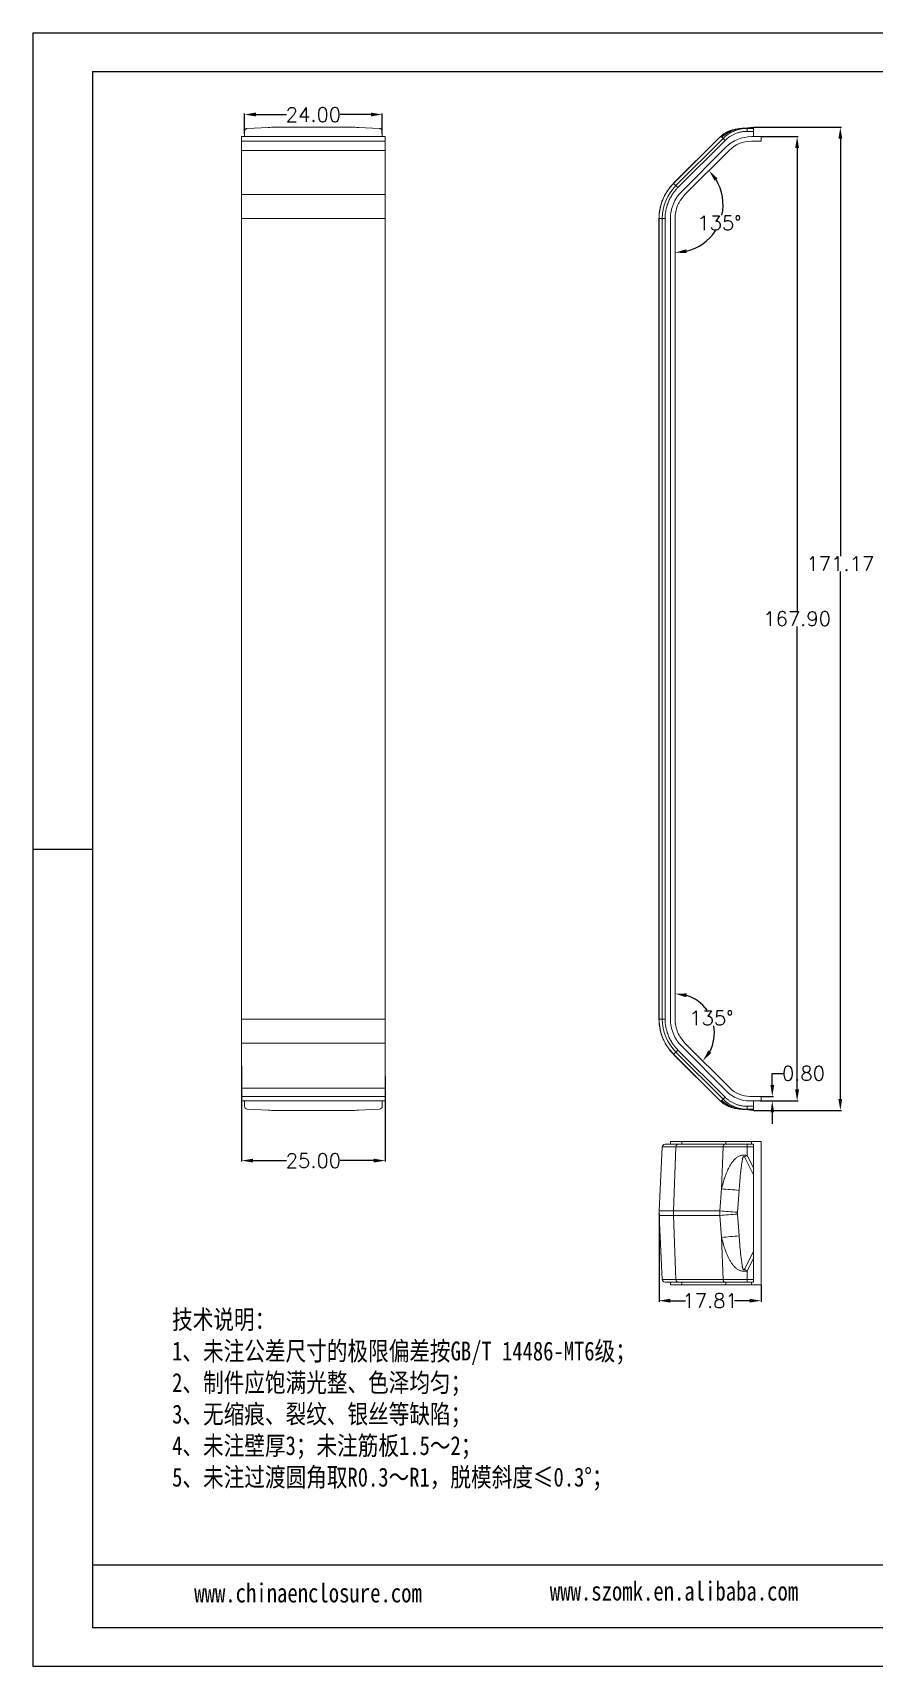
# Model space of a CAD drawing. Header units: inches. Extents: x 1153 to 4131, y 573 to 1071.
# Drawn here: x 3022.4 to 3169, y 573 to 857.4 of the extents above; entities that cross this region are included whole.
import ezdxf

# ---------------------------------------------------------------- set-up
doc = ezdxf.new("R2010")
doc.units = ezdxf.units.IN
doc.layers.add('文字', color=81, linetype='Continuous')
doc.styles.get("Standard").update_dxf_attribs({"font": 'txt', "bigfont": 'gbcbig.shx'})
doc.styles.add('宋体', font='', dxfattribs={"width": 0.8, "height": 3.5})
doc.styles.get('宋体').set_extended_font_data('SimSun')
doc.dimstyles.new('2.5', dxfattribs={"dimtxt": 2.5, "dimasz": 2, "dimexe": 0.18, "dimexo": 0.0625, "dimgap": 0.09, "dimtad": 0, "dimtih": 1, "dimtoh": 1, "dimzin": 0, "dimdsep": 46, "dimtxsty": 'Standard', "dimcen": 2, "dimadec": 0, "dimazin": 0, "dimtfac": 1, "dimtofl": 0, "dimtmove": 0, "dimatfit": 3, "dimfxl": 1, "dimtolj": 1, "dimtzin": 0, "dimarcsym": 0})

# ---------------------------------------------------------------- blocks, each defined once
blk = doc.blocks.new('*D352')
at = {"color": 0, "lineweight": -2}
for p, q in [((3148.02, 840.92), (3163.26, 840.92)), ((3163.08, 838.92), (3163.08, 766.27)), ((3163.08, 671.75), (3163.08, 763.59)), ((3148.02, 669.75), (3163.26, 669.75))]:
    blk.add_line(p, q, dxfattribs=at)
at = {"color": 0}
for points in [[(3162.74, 838.92), (3163.41, 838.92), (3163.08, 840.92)], [(3162.74, 671.75), (3163.41, 671.75), (3163.08, 669.75)]]:
    blk.add_solid(points, dxfattribs=at)
at = {"layer": 'Defpoints', "color": 0}
for p in [(3147.95, 840.92), (3163.08, 840.92), (3147.95, 669.75)]:
    blk.add_point(p, dxfattribs=at)
at = {"color": 0, "insert": (3163.08, 764.93), "char_height": 2.5, "attachment_point": 5}
blk.add_mtext('\\A1;171.17', dxfattribs=at)
blk = doc.blocks.new('*D353')
at = {"color": 0, "lineweight": -2}
for p, q in [((3151.23, 674.19), (3151.23, 676.19)), ((3151.23, 676.19), (3153.23, 676.19)), ((3149.37, 672.19), (3151.41, 672.19)), ((3149.37, 671.39), (3151.41, 671.39)), ((3151.23, 669.39), (3151.23, 667.39))]:
    blk.add_line(p, q, dxfattribs=at)
at = {"color": 0}
for points in [[(3150.9, 674.19), (3151.56, 674.19), (3151.23, 672.19)], [(3150.9, 669.39), (3151.56, 669.39), (3151.23, 671.39)]]:
    blk.add_solid(points, dxfattribs=at)
at = {"layer": 'Defpoints', "color": 0}
for p in [(3149.3, 672.19), (3149.3, 671.39), (3151.23, 672.19)]:
    blk.add_point(p, dxfattribs=at)
at = {"color": 0, "insert": (3156.65, 676.19), "char_height": 2.5, "attachment_point": 5}
blk.add_mtext('\\A1;0.80', dxfattribs=at)
blk = doc.blocks.new('*D354')
at = {"color": 0, "lineweight": -2}
for p, q in [((3149.37, 839.29), (3155.73, 839.29)), ((3155.55, 837.29), (3155.55, 756.68)), ((3155.55, 673.39), (3155.55, 754)), ((3149.09, 671.39), (3155.73, 671.39))]:
    blk.add_line(p, q, dxfattribs=at)
at = {"color": 0}
for points in [[(3155.21, 837.29), (3155.88, 837.29), (3155.55, 839.29)], [(3155.21, 673.39), (3155.88, 673.39), (3155.55, 671.39)]]:
    blk.add_solid(points, dxfattribs=at)
at = {"layer": 'Defpoints', "color": 0}
for p in [(3149.3, 839.29), (3155.55, 839.29), (3149.03, 671.39)]:
    blk.add_point(p, dxfattribs=at)
at = {"color": 0, "insert": (3155.55, 755.34), "char_height": 2.5, "attachment_point": 5}
blk.add_mtext('\\A1;167.90', dxfattribs=at)
blk = doc.blocks.new('*D355')
at = {"color": 0, "lineweight": -2}
for start, end in [(35.3112, 73.2361), (331.7639, 10.7982)]:
    blk.add_arc((3134.29, 683.21), 6.86, start, end, dxfattribs=at)
at = {"color": 0}
for points in [[(3136.22, 689.45), (3136.32, 690.11), (3134.29, 690.07)], [(3140.6, 679.76), (3140.07, 680.16), (3139.14, 678.36)]]:
    blk.add_solid(points, dxfattribs=at)
at = {"layer": 'Defpoints', "color": 0}
for p in [(3134.29, 825.02), (3134.29, 685.65), (3141.15, 683.21), (3136.02, 681.48), (3143.9, 673.6)]:
    blk.add_point(p, dxfattribs=at)
at = {"color": 0, "insert": (3140.63, 685.83), "char_height": 2.5, "attachment_point": 5}
blk.add_mtext('\\A1;135°', dxfattribs=at)
blk = doc.blocks.new('*D356')
at = {"color": 0, "lineweight": -2}
for start, end in [(347.1424, 31.2714), (283.7286, 327.123)]:
    blk.add_arc((3134.29, 827.46), 8.37, start, end, dxfattribs=at)
at = {"color": 0}
for points in [[(3141.18, 831.6), (3141.7, 832.01), (3140.21, 833.38)], [(3136.31, 819.01), (3136.23, 819.67), (3134.29, 819.1)]]:
    blk.add_solid(points, dxfattribs=at)
at = {"layer": 'Defpoints', "color": 0}
for p in [(3143.7, 836.88), (3136.02, 829.19), (3134.29, 825.02), (3140.21, 821.55), (3134.29, 685.65)]:
    blk.add_point(p, dxfattribs=at)
at = {"color": 0, "insert": (3142.02, 824.26), "char_height": 2.5, "attachment_point": 5}
blk.add_mtext('\\A1;135°', dxfattribs=at)
blk = doc.blocks.new('*D357')
at = {"color": 0, "lineweight": -2}
for p, q in [((3131.5, 651.8), (3131.5, 636.44)), ((3149.3, 639.3), (3149.3, 636.44)), ((3133.5, 636.62), (3136.14, 636.62)), ((3147.3, 636.62), (3144.66, 636.62))]:
    blk.add_line(p, q, dxfattribs=at)
at = {"color": 0}
for points in [[(3133.5, 636.95), (3133.5, 636.28), (3131.5, 636.62)], [(3147.3, 636.95), (3147.3, 636.28), (3149.3, 636.62)]]:
    blk.add_solid(points, dxfattribs=at)
at = {"layer": 'Defpoints', "color": 0}
for p in [(3131.5, 651.86), (3149.3, 639.36), (3149.3, 636.62)]:
    blk.add_point(p, dxfattribs=at)
at = {"color": 0, "insert": (3140.4, 636.62), "char_height": 2.5, "attachment_point": 5}
blk.add_mtext('\\A1;17.81', dxfattribs=at)
blk = doc.blocks.new('*D362')
at = {"color": 0, "lineweight": -2}
for p, q in [((3058.82, 677.48), (3058.82, 660.83)), ((3083.82, 675.71), (3083.82, 660.83)), ((3060.82, 661.01), (3066.64, 661.01)), ((3081.82, 661.01), (3075.99, 661.01))]:
    blk.add_line(p, q, dxfattribs=at)
at = {"color": 0}
for points in [[(3060.82, 661.34), (3060.82, 660.67), (3058.82, 661.01)], [(3081.82, 661.34), (3081.82, 660.67), (3083.82, 661.01)]]:
    blk.add_solid(points, dxfattribs=at)
at = {"layer": 'Defpoints', "color": 0}
for p in [(3058.82, 677.54), (3083.82, 675.77), (3083.82, 661.01)]:
    blk.add_point(p, dxfattribs=at)
at = {"color": 0, "insert": (3071.32, 661.01), "char_height": 2.5, "attachment_point": 5}
blk.add_mtext('\\A1;25.00', dxfattribs=at)
blk = doc.blocks.new('*D363')
at = {"color": 0, "lineweight": -2}
for p, q in [((3059.32, 839.81), (3059.32, 843.32)), ((3061.32, 843.14), (3066.64, 843.14)), ((3081.32, 843.14), (3075.99, 843.14)), ((3083.32, 839.81), (3083.32, 843.32))]:
    blk.add_line(p, q, dxfattribs=at)
at = {"color": 0}
for points in [[(3061.32, 843.48), (3061.32, 842.81), (3059.32, 843.14)], [(3081.32, 843.48), (3081.32, 842.81), (3083.32, 843.14)]]:
    blk.add_solid(points, dxfattribs=at)
at = {"layer": 'Defpoints', "color": 0}
for p in [(3083.32, 843.14), (3059.32, 839.75), (3083.32, 839.75)]:
    blk.add_point(p, dxfattribs=at)
at = {"color": 0, "insert": (3071.32, 843.14), "char_height": 2.5, "attachment_point": 5}
blk.add_mtext('\\A1;24.00', dxfattribs=at)

msp = doc.modelspace()

# ---------------------------------------------------------------- linework, layer by layer
for p, q in [((3022.43, 857.39), (3424.699, 857.39)), ((3022.43, 857.39), (3022.43, 572.957)), ((3032.839, 850.617), (3417.927, 850.617)), ((3032.839, 850.617), (3032.839, 579.729)), ((3032.839, 715.173), (3022.43, 715.173)), ((3022.43, 704.639), (3022.43, 572.957)), ((3174.128, 590.564), (3032.839, 590.564)), ((3032.839, 579.729), (3417.927, 579.729)), ((3022.43, 572.957), (3424.699, 572.957)), ((3022.43, 572.957), (3208.666, 572.957))]:
    msp.add_line(p, q)
at = {"color": 7, "linetype": 'Continuous', "lineweight": 15}
for p, q in [((3058.817, 839.287), (3058.817, 838.487)), ((3083.817, 839.287), (3058.817, 839.287)), ((3059.317, 840.211), (3059.317, 839.287)), ((3063.443, 840.893), (3059.792, 840.71)), ((3078.005, 840.923), (3064.63, 840.923)), ((3082.842, 840.71), (3079.192, 840.893)), ((3083.317, 839.287), (3083.317, 840.211)), ((3083.817, 838.487), (3083.817, 839.287)), ((3142.091, 839.213), (3134.041, 831.163)), ((3134.051, 831.158), (3142.097, 839.204)), ((3142.231, 839.33), (3142.087, 839.208)), ((3142.097, 839.204), (3142.396, 839.234)), ((3142.396, 839.234), (3142.654, 838.975)), ((3145.444, 840.679), (3145.145, 840.65)), ((3146.36, 840.768), (3147.954, 840.923)), ((3146.843, 840.785), (3147.954, 840.893)), ((3146.843, 840.71), (3146.843, 840.785)), ((3146.843, 840.211), (3146.843, 840.71)), ((3147.954, 840.71), (3146.843, 840.71)), ((3147.954, 840.211), (3146.843, 840.211)), ((3147.589, 839.287), (3149.304, 839.287)), ((3147.954, 840.893), (3147.954, 840.71)), ((3147.954, 840.211), (3147.954, 839.287)), ((3149.304, 839.287), (3149.304, 838.487)), ((3083.817, 838.487), (3058.817, 838.487)), ((3058.817, 836.876), (3058.817, 838.487)), ((3083.817, 836.876), (3058.817, 836.876)), ((3058.817, 829.192), (3058.817, 836.876)), ((3083.817, 836.876), (3083.817, 838.487)), ((3083.817, 829.192), (3083.817, 836.876)), ((3142.654, 838.975), (3134.444, 830.765)), ((3143.008, 838.622), (3134.797, 830.412)), ((3143.134, 837.441), (3135.451, 829.758)), ((3136.016, 829.192), (3143.7, 836.876)), ((3143.008, 838.622), (3142.654, 838.975)), ((3149.304, 838.487), (3147.589, 838.487)), ((3134.444, 830.765), (3134.051, 831.158)), ((3083.817, 829.192), (3058.817, 829.192)), ((3083.817, 825.021), (3058.817, 825.021)), ((3058.817, 825.021), (3058.817, 685.652)), ((3083.817, 685.652), (3083.817, 825.021)), ((3131.499, 825.025), (3131.499, 685.648)), ((3131.509, 825.021), (3132.065, 825.021)), ((3131.509, 685.652), (3131.509, 825.021)), ((3132.065, 825.021), (3132.065, 685.652)), ((3132.565, 825.022), (3132.565, 685.651)), ((3133.489, 825.021), (3133.489, 685.652)), ((3134.289, 825.021), (3134.289, 685.652)), ((3058.817, 685.652), (3083.817, 685.652)), ((3131.509, 685.652), (3131.521, 685.528)), ((3132.065, 685.652), (3131.509, 685.652)), ((3058.817, 681.481), (3083.817, 681.481)), ((3058.817, 673.601), (3058.817, 681.481)), ((3083.817, 673.601), (3083.817, 681.481)), ((3134.051, 679.515), (3134.444, 679.908)), ((3134.444, 679.908), (3142.654, 671.698)), ((3134.797, 680.261), (3143.008, 672.051)), ((3135.451, 680.915), (3143.331, 673.035)), ((3143.896, 673.601), (3136.016, 681.481)), ((3134.042, 679.509), (3142.091, 671.46)), ((3142.097, 671.469), (3134.051, 679.515)), ((3134.051, 679.515), (3134.051, 679.515)), ((3058.817, 673.601), (3083.817, 673.601)), ((3058.817, 672.187), (3058.817, 673.601)), ((3058.817, 672.187), (3058.817, 671.387)), ((3058.817, 672.187), (3083.817, 672.187)), ((3058.817, 671.387), (3083.817, 671.387)), ((3059.317, 670.462), (3059.317, 671.387)), ((3083.317, 671.387), (3083.317, 670.462)), ((3083.817, 672.187), (3083.817, 673.601)), ((3083.817, 671.387), (3083.817, 672.187)), ((3142.396, 671.44), (3142.097, 671.469)), ((3142.654, 671.698), (3142.396, 671.44)), ((3143.008, 672.051), (3142.654, 671.698)), ((3149.304, 672.187), (3147.311, 672.187)), ((3147.311, 671.387), (3149.304, 671.387)), ((3147.954, 670.462), (3147.954, 671.387)), ((3149.304, 672.187), (3149.304, 671.387)), ((3063.442, 669.78), (3059.792, 669.963)), ((3078.006, 669.751), (3064.629, 669.751)), ((3082.842, 669.963), (3079.193, 669.78)), ((3145.145, 670.023), (3145.444, 669.994)), ((3146.36, 669.905), (3147.954, 669.751)), ((3146.843, 670.462), (3147.954, 670.462)), ((3146.843, 670.462), (3146.843, 669.963)), ((3146.843, 669.963), (3147.954, 669.963)), ((3146.843, 669.888), (3146.843, 669.963)), ((3147.954, 669.78), (3146.843, 669.888)), ((3147.954, 669.963), (3147.954, 670.462)), ((3147.954, 669.78), (3147.954, 669.963)), ((3131.509, 652.258), (3132.065, 663.384)), ((3132.065, 663.384), (3132.144, 663.384)), ((3132.392, 663.826), (3132.565, 663.859)), ((3133.489, 664.359), (3133.489, 663.859)), ((3134.051, 652.258), (3134.444, 663.384)), ((3134.444, 663.384), (3142.654, 663.384)), ((3143.008, 663.859), (3134.797, 663.859)), ((3135.451, 664.359), (3135.451, 663.859)), ((3143.134, 664.359), (3135.451, 664.359)), ((3142.396, 656.08), (3142.654, 663.384)), ((3142.654, 663.384), (3146.843, 663.384)), ((3143.134, 664.359), (3143.134, 663.859)), ((3147.589, 664.359), (3143.134, 664.359)), ((3146.843, 663.384), (3146.843, 663.859)), ((3147.954, 663.859), (3146.843, 663.859)), ((3146.843, 663.384), (3146.843, 661.89)), ((3147.954, 663.384), (3146.843, 663.384)), ((3147.589, 664.359), (3147.589, 663.859)), ((3149.304, 664.359), (3147.589, 664.359)), ((3147.954, 663.384), (3147.954, 659.733)), ((3149.304, 664.359), (3149.304, 639.359)), ((3147.954, 658.546), (3146.36, 661.64)), ((3146.843, 661.89), (3147.954, 659.733)), ((3147.954, 658.546), (3147.954, 645.172)), ((3142.097, 652.258), (3142.396, 656.08)), ((3145.145, 652.009), (3145.444, 655.83)), ((3131.509, 651.459), (3132.065, 640.334)), ((3134.051, 652.258), (3142.097, 652.258)), ((3134.444, 640.334), (3134.051, 651.459)), ((3134.051, 651.459), (3142.097, 651.459)), ((3142.097, 651.459), (3142.396, 647.638)), ((3145.444, 647.887), (3145.145, 651.709)), ((3142.396, 647.638), (3142.654, 640.334)), ((3146.36, 642.078), (3147.954, 645.172)), ((3146.843, 641.828), (3147.954, 643.985)), ((3147.954, 643.985), (3147.954, 640.334)), ((3132.144, 640.334), (3132.065, 640.334)), ((3142.654, 640.334), (3134.444, 640.334)), ((3146.843, 640.334), (3142.654, 640.334)), ((3146.843, 640.334), (3146.843, 641.828)), ((3147.954, 640.334), (3146.843, 640.334)), ((3146.843, 639.859), (3146.843, 640.334)), ((3132.565, 639.859), (3132.392, 639.892)), ((3133.489, 639.859), (3133.489, 639.359)), ((3143.008, 639.859), (3134.797, 639.859)), ((3135.451, 639.359), (3135.451, 639.859)), ((3143.134, 639.359), (3135.451, 639.359)), ((3143.134, 639.359), (3143.134, 639.859)), ((3147.589, 639.359), (3143.134, 639.359)), ((3147.954, 639.859), (3146.843, 639.859)), ((3147.589, 639.859), (3147.589, 639.359)), ((3147.589, 639.359), (3149.304, 639.359))]:
    msp.add_line(p, q, dxfattribs=at)
at = {"color": 8, "linetype": 'Continuous', "lineweight": 15}
for p, q in [((3134.051, 831.158), (3134.051, 831.158)), ((3132.142, 663.384), (3132.065, 663.384))]:
    msp.add_line(p, q, dxfattribs=at)
at = {"color": 7, "linetype": 'Continuous', "lineweight": 15}
for centre, radius, start, end in [((3145.627, 835.698), 4.975, 95.55347, 135.18879), ((3145.926, 835.727), 4.975, 95.55347, 135.18879), ((3146.843, 834.787), 5.924, 90, 135), ((3147.589, 832.987), 6.3, 90, 135), ((3146.742, 836.837), 3.949, 88.52462, 95.5406), ((3147.589, 832.987), 5.5, 90, 135), ((3145.627, 674.975), 4.975, 224.81121, 264.44653), ((3145.926, 674.946), 4.975, 224.81121, 264.44653), ((3146.843, 675.887), 5.924, 225, 270), ((3147.311, 677.015), 5.629, 225, 270), ((3147.311, 677.015), 4.829, 225, 270), ((3059.817, 670.462), 0.5, 180, 267.13759), ((3082.817, 670.462), 0.5, 272.86241, 0), ((3146.742, 673.836), 3.949, 264.4594, 271.47538), ((3143.09, 663.429), 0.438, 100.85692, 185.89289), ((3198.195, 561.974), 112.339, 117.20078, 117.47807), ((3182.15, 1122.663), 468.274, 265.13003, 265.50424), ((3181.851, 1118.841), 468.274, 265.13003, 265.50424), ((3181.851, 184.876), 468.274, 94.49576, 94.86997), ((3182.15, 181.055), 468.274, 94.49576, 94.86997), ((3143.09, 640.289), 0.438, 174.10709, 259.14323), ((3198.195, 741.744), 112.339, 242.52193, 242.79922)]:
    msp.add_arc(centre, radius, start, end, dxfattribs=at)
for points, knots in [([(3059.792, 840.71), (3059.772, 840.709), (3059.732, 840.705), (3059.673, 840.691), (3059.604, 840.665), (3059.528, 840.623), (3059.453, 840.558), (3059.392, 840.48), (3059.349, 840.394), (3059.322, 840.303), (3059.319, 840.242), (3059.317, 840.211)], [0, 0, 0, 0, 0.0797994, 0.1596621, 0.2407694, 0.3689248, 0.5000653, 0.6282219, 0.7593636, 0.8789593, 1, 1, 1, 1]), ([(3083.317, 840.211), (3083.317, 840.231), (3083.315, 840.272), (3083.304, 840.332), (3083.282, 840.402), (3083.243, 840.479), (3083.183, 840.557), (3083.107, 840.623), (3083.023, 840.67), (3082.934, 840.701), (3082.873, 840.707), (3082.842, 840.71)], [0, 0, 0, 0, 0.0797994, 0.1596621, 0.2407694, 0.3689248, 0.5000653, 0.6282219, 0.7593636, 0.8789593, 1, 1, 1, 1]), ([(3146.843, 840.785), (3146.803, 840.784), (3146.722, 840.783), (3146.599, 840.777), (3146.473, 840.77), (3146.346, 840.761), (3146.217, 840.749), (3146.086, 840.734), (3145.953, 840.717), (3145.699, 840.678), (3145.332, 840.605), (3144.926, 840.497), (3144.582, 840.386), (3144.276, 840.273), (3143.983, 840.15), (3143.647, 839.993), (3143.288, 839.804), (3142.948, 839.602), (3142.65, 839.41), (3142.484, 839.295), (3142.396, 839.234)], [0, 0, 0, 0, 0.0153409, 0.0306473, 0.0460048, 0.0614982, 0.07721, 0.0932196, 0.1096022, 0.126428, 0.1891877, 0.2533033, 0.3079512, 0.3674062, 0.4322675, 0.5029958, 0.6215494, 0.7505558, 0.8678995, 1, 1, 1, 1]), ([(3146.843, 840.211), (3146.773, 840.21), (3146.632, 840.209), (3146.422, 840.196), (3146.212, 840.176), (3146.003, 840.147), (3145.688, 840.091), (3145.271, 839.988), (3144.764, 839.806), (3144.277, 839.576), (3143.869, 839.33), (3143.533, 839.089), (3143.261, 838.866), (3143.092, 838.704), (3143.008, 838.622)], [0, 0, 0, 0, 0.0495787, 0.0990547, 0.148503, 0.1979987, 0.2476168, 0.3737532, 0.5000135, 0.6261499, 0.7524102, 0.8349708, 0.9173847, 1, 1, 1, 1]), ([(3146.36, 840.768), (3146.354, 840.767), (3146.342, 840.766), (3146.32, 840.764), (3146.3, 840.762), (3146.283, 840.76), (3146.264, 840.759), (3146.239, 840.756), (3146.217, 840.754), (3146.2, 840.752), (3146.181, 840.751), (3146.154, 840.748), (3146.113, 840.744), (3146.067, 840.739), (3146.023, 840.735), (3145.986, 840.732), (3145.945, 840.728), (3145.834, 840.717), (3145.705, 840.704), (3145.592, 840.693), (3145.505, 840.685), (3145.465, 840.681), (3145.444, 840.679)], [0, 0, 0, 0, 0.0063469, 0.0126844, 0.0174275, 0.0198136, 0.0221922, 0.0269056, 0.0316506, 0.0356145, 0.0395406, 0.04734, 0.0630391, 0.0942725, 0.1255013, 0.1567885, 0.1880647, 0.2505074, 0.5002963, 0.7501617, 0.8750878, 1, 1, 1, 1]), ([(3147.954, 840.71), (3147.954, 840.709), (3147.954, 840.705), (3147.954, 840.691), (3147.954, 840.665), (3147.954, 840.623), (3147.954, 840.558), (3147.954, 840.48), (3147.954, 840.394), (3147.954, 840.303), (3147.954, 840.242), (3147.954, 840.211)], [0, 0, 0, 0, 0.0797994, 0.1596621, 0.2407694, 0.3689248, 0.5000653, 0.6282219, 0.7593636, 0.8789593, 1, 1, 1, 1]), ([(3134.046, 831.168), (3134.046, 831.167), (3134.045, 831.166), (3134.031, 831.152), (3133.792, 830.911), (3133.435, 830.51), (3133.048, 829.982), (3132.79, 829.585), (3132.577, 829.222), (3132.38, 828.842), (3132.169, 828.38), (3131.965, 827.853), (3131.827, 827.401), (3131.749, 827.093), (3131.703, 826.9), (3131.653, 826.659), (3131.6, 826.359), (3131.549, 825.987), (3131.507, 825.531), (3131.502, 825.196), (3131.499, 825.013)], [0, 0, 0, 0, 0.0001018, 0.00081344, 0.00850505, 0.14919288, 0.2357986, 0.29570321, 0.35710354, 0.42011292, 0.48349088, 0.58012496, 0.66795257, 0.69078094, 0.71924356, 0.75498108, 0.79899529, 0.85294434, 0.91955552, 1, 1, 1, 1]), ([(3134.797, 830.412), (3134.757, 830.452), (3134.713, 830.496), (3134.628, 830.58), (3134.587, 830.621), (3134.519, 830.689), (3134.492, 830.717), (3134.455, 830.753), (3134.446, 830.763), (3134.444, 830.765)], [0, 0, 0, 0, 0.25, 0.25, 0.5, 0.5, 0.75, 0.75, 1, 1, 1, 1]), ([(3058.817, 825.021), (3058.817, 825.41), (3058.817, 825.795), (3058.817, 826.557), (3058.817, 826.924), (3058.817, 827.456), (3058.817, 827.629), (3058.817, 827.97), (3058.817, 828.137), (3058.817, 828.619), (3058.817, 828.918), (3058.817, 829.192)], [0, 0, 0, 0, 0.25, 0.25, 0.5, 0.5, 0.625, 0.625, 0.75, 0.75, 1, 1, 1, 1]), ([(3083.817, 825.021), (3083.817, 825.41), (3083.817, 825.795), (3083.817, 826.557), (3083.817, 826.924), (3083.817, 827.456), (3083.817, 827.629), (3083.817, 827.97), (3083.817, 828.137), (3083.817, 828.619), (3083.817, 828.918), (3083.817, 829.192)], [0, 0, 0, 0, 0.25, 0.25, 0.5, 0.5, 0.625, 0.625, 0.75, 0.75, 1, 1, 1, 1]), ([(3134.797, 830.412), (3134.739, 830.353), (3134.622, 830.234), (3134.455, 830.049), (3134.293, 829.859), (3134.138, 829.663), (3133.989, 829.462), (3133.753, 829.12), (3133.454, 828.62), (3133.135, 827.943), (3132.882, 827.239), (3132.72, 826.594), (3132.624, 826.019), (3132.573, 825.521), (3132.567, 825.189), (3132.565, 825.022)], [0, 0, 0, 0, 0.0416599, 0.0832982, 0.1249614, 0.1666962, 0.208549, 0.2505658, 0.3751234, 0.5000141, 0.6248194, 0.7494637, 0.8332858, 0.9166737, 1, 1, 1, 1]), ([(3135.451, 829.758), (3135.139, 829.446), (3134.86, 829.106), (3134.37, 828.372), (3134.165, 827.987), (3133.916, 827.384), (3133.842, 827.179), (3133.715, 826.759), (3133.661, 826.544), (3133.532, 825.898), (3133.489, 825.463), (3133.489, 825.021)], [0, 0, 0, 0, 0.25, 0.25, 0.5, 0.5, 0.625, 0.625, 0.75, 0.75, 1, 1, 1, 1]), ([(3134.289, 825.021), (3134.289, 825.41), (3134.327, 825.795), (3134.479, 826.557), (3134.591, 826.924), (3134.811, 827.456), (3134.893, 827.629), (3135.075, 827.97), (3135.175, 828.137), (3135.497, 828.619), (3135.742, 828.918), (3136.016, 829.192)], [0, 0, 0, 0, 0.25, 0.25, 0.5, 0.5, 0.625, 0.625, 0.75, 0.75, 1, 1, 1, 1]), ([(3132.565, 825.022), (3132.438, 825.022), (3132.312, 825.022), (3132.128, 825.022), (3132.071, 825.021), (3132.065, 825.021)], [0, 0, 0, 0, 0.5, 0.5, 1, 1, 1, 1]), ([(3058.817, 681.481), (3058.817, 681.755), (3058.817, 682.055), (3058.817, 682.701), (3058.817, 683.04), (3058.817, 683.571), (3058.817, 683.752), (3058.817, 684.121), (3058.817, 684.311), (3058.817, 684.879), (3058.817, 685.263), (3058.817, 685.652)], [0, 0, 0, 0, 0.25, 0.25, 0.5, 0.5, 0.625, 0.625, 0.75, 0.75, 1, 1, 1, 1]), ([(3083.817, 681.481), (3083.817, 681.755), (3083.817, 682.055), (3083.817, 682.701), (3083.817, 683.04), (3083.817, 683.571), (3083.817, 683.752), (3083.817, 684.121), (3083.817, 684.311), (3083.817, 684.879), (3083.817, 685.263), (3083.817, 685.652)], [0, 0, 0, 0, 0.25, 0.25, 0.5, 0.5, 0.625, 0.625, 0.75, 0.75, 1, 1, 1, 1]), ([(3131.499, 685.655), (3131.499, 685.655), (3131.499, 685.653), (3131.499, 685.634), (3131.5, 685.295), (3131.532, 684.76), (3131.631, 684.113), (3131.729, 683.65), (3131.835, 683.243), (3131.964, 682.835), (3132.142, 682.359), (3132.37, 681.842), (3132.593, 681.425), (3132.754, 681.152), (3132.859, 680.983), (3132.994, 680.776), (3133.169, 680.525), (3133.396, 680.226), (3133.69, 679.873), (3133.923, 679.632), (3134.051, 679.501)], [0, 0, 0, 0, 0.0001005, 0.0008089, 0.0084919, 0.1488977, 0.2353371, 0.2952317, 0.3566726, 0.4196875, 0.4830714, 0.5796917, 0.6674024, 0.6902584, 0.7188067, 0.7546216, 0.7987187, 0.8527737, 0.9195705, 1, 1, 1, 1]), ([(3132.565, 685.651), (3132.507, 685.651), (3132.445, 685.651), (3132.326, 685.651), (3132.268, 685.651), (3132.172, 685.652), (3132.133, 685.652), (3132.081, 685.652), (3132.068, 685.652), (3132.065, 685.652)], [0, 0, 0, 0, 0.25, 0.25, 0.5, 0.5, 0.75, 0.75, 1, 1, 1, 1]), ([(3132.565, 685.651), (3132.565, 685.568), (3132.566, 685.401), (3132.579, 685.152), (3132.599, 684.904), (3132.628, 684.655), (3132.665, 684.407), (3132.74, 683.998), (3132.882, 683.434), (3133.134, 682.73), (3133.454, 682.054), (3133.795, 681.482), (3134.134, 681.009), (3134.45, 680.62), (3134.682, 680.381), (3134.797, 680.261)], [0, 0, 0, 0, 0.0416828, 0.08333863, 0.12501418, 0.16675603, 0.20861058, 0.25062384, 0.37516, 0.50001711, 0.62478282, 0.74941233, 0.8332271, 0.91663241, 1, 1, 1, 1]), ([(3133.489, 685.652), (3133.489, 685.211), (3133.532, 684.774), (3133.705, 683.908), (3133.832, 683.491), (3134.082, 682.887), (3134.175, 682.69), (3134.381, 682.304), (3134.495, 682.113), (3134.861, 681.566), (3135.139, 681.227), (3135.451, 680.915)], [0, 0, 0, 0, 0.25, 0.25, 0.5, 0.5, 0.625, 0.625, 0.75, 0.75, 1, 1, 1, 1]), ([(3136.016, 681.481), (3135.742, 681.755), (3135.496, 682.055), (3135.065, 682.701), (3134.885, 683.04), (3134.665, 683.571), (3134.6, 683.752), (3134.488, 684.121), (3134.44, 684.311), (3134.327, 684.879), (3134.289, 685.263), (3134.289, 685.652)], [0, 0, 0, 0, 0.25, 0.25, 0.5, 0.5, 0.625, 0.625, 0.75, 0.75, 1, 1, 1, 1]), ([(3134.797, 680.261), (3134.708, 680.172), (3134.618, 680.083), (3134.489, 679.953), (3134.449, 679.913), (3134.444, 679.908)], [0, 0, 0, 0, 0.5, 0.5, 1, 1, 1, 1]), ([(3142.396, 671.44), (3142.441, 671.408), (3142.527, 671.348), (3142.664, 671.255), (3142.802, 671.165), (3143.004, 671.038), (3143.288, 670.869), (3143.708, 670.648), (3144.13, 670.457), (3144.551, 670.298), (3144.852, 670.2), (3145.117, 670.125), (3145.339, 670.07), (3145.573, 670.02), (3145.824, 669.975), (3146.082, 669.938), (3146.344, 669.912), (3146.599, 669.894), (3146.762, 669.89), (3146.843, 669.888)], [0, 0, 0, 0, 0.0679008, 0.1320902, 0.1925948, 0.2494465, 0.3784305, 0.496994, 0.6216803, 0.6865083, 0.7466265, 0.7782604, 0.809915, 0.842102, 0.8736592, 0.9068429, 0.9385407, 0.9693703, 1, 1, 1, 1]), ([(3143.008, 672.051), (3143.058, 672.002), (3143.158, 671.903), (3143.316, 671.764), (3143.479, 671.63), (3143.647, 671.502), (3143.909, 671.319), (3144.277, 671.097), (3144.764, 670.867), (3145.271, 670.686), (3145.733, 670.571), (3146.141, 670.504), (3146.492, 670.469), (3146.726, 670.464), (3146.843, 670.462)], [0, 0, 0, 0, 0.0495787, 0.0990547, 0.148503, 0.1979987, 0.2476168, 0.3737532, 0.5000135, 0.6261499, 0.7524102, 0.8349708, 0.9173847, 1, 1, 1, 1]), ([(3145.444, 669.994), (3145.465, 669.992), (3145.505, 669.988), (3145.564, 669.983), (3145.63, 669.976), (3145.701, 669.969), (3145.79, 669.961), (3145.874, 669.952), (3145.953, 669.945), (3146.008, 669.94), (3146.067, 669.934), (3146.113, 669.929), (3146.154, 669.925), (3146.181, 669.923), (3146.2, 669.921), (3146.216, 669.919), (3146.238, 669.917), (3146.261, 669.915), (3146.279, 669.913), (3146.296, 669.912), (3146.318, 669.909), (3146.34, 669.907), (3146.354, 669.906), (3146.36, 669.905)], [0, 0, 0, 0, 0.12490921, 0.24983228, 0.33617716, 0.49969287, 0.62235187, 0.74949331, 0.81201395, 0.87449305, 0.90572106, 0.9369537, 0.95265234, 0.96045162, 0.9643776, 0.9683414, 0.9728623, 0.97735993, 0.97962586, 0.98189359, 0.98641375, 0.99320072, 1, 1, 1, 1]), ([(3132.392, 663.828), (3132.347, 663.807), (3132.257, 663.765), (3132.16, 663.652), (3132.103, 663.52), (3132.105, 663.429), (3132.105, 663.384)], [0, 0, 0, 0, 0.2491348, 0.5018098, 0.7534093, 1, 1, 1, 1]), ([(3134.797, 663.859), (3134.739, 663.859), (3134.615, 663.859), (3134.425, 663.859), (3134.22, 663.859), (3134.004, 663.859), (3133.783, 663.859), (3133.56, 663.859), (3133.342, 663.859), (3133.15, 663.859), (3132.984, 663.859), (3132.845, 663.859), (3132.727, 663.859), (3132.637, 663.859), (3132.576, 663.859), (3132.568, 663.859), (3132.565, 663.859)], [0, 0, 0, 0, 0.0413847, 0.0888375, 0.1423323, 0.2018482, 0.2673716, 0.3388985, 0.4164375, 0.5000138, 0.5726413, 0.6494335, 0.7304543, 0.8157949, 0.9055838, 1, 1, 1, 1]), ([(3135.451, 664.359), (3135.139, 664.359), (3134.86, 664.359), (3134.37, 664.359), (3134.165, 664.359), (3133.916, 664.359), (3133.842, 664.359), (3133.715, 664.359), (3133.661, 664.359), (3133.532, 664.359), (3133.489, 664.359), (3133.489, 664.359)], [0, 0, 0, 0, 0.25, 0.25, 0.5, 0.5, 0.625, 0.625, 0.75, 0.75, 1, 1, 1, 1]), ([(3134.444, 663.384), (3134.446, 663.441), (3134.455, 663.502), (3134.492, 663.619), (3134.519, 663.675), (3134.587, 663.767), (3134.628, 663.803), (3134.713, 663.849), (3134.757, 663.859), (3134.797, 663.859)], [0, 0, 0, 0, 0.25, 0.25, 0.5, 0.5, 0.75, 0.75, 1, 1, 1, 1]), ([(3147.954, 663.859), (3147.954, 663.858), (3147.954, 663.857), (3147.954, 663.845), (3147.954, 663.823), (3147.954, 663.785), (3147.954, 663.724), (3147.954, 663.649), (3147.954, 663.565), (3147.954, 663.475), (3147.954, 663.414), (3147.954, 663.384)], [0, 0, 0, 0, 0.0797994, 0.1596621, 0.2407694, 0.3689248, 0.5000653, 0.6282219, 0.7593636, 0.8789593, 1, 1, 1, 1]), ([(3142.396, 656.08), (3142.441, 656.258), (3142.527, 656.605), (3142.664, 657.107), (3142.802, 657.577), (3143.004, 658.209), (3143.288, 658.977), (3143.708, 659.882), (3144.13, 660.593), (3144.551, 661.112), (3144.852, 661.404), (3145.117, 661.602), (3145.339, 661.731), (3145.573, 661.837), (3145.824, 661.916), (3146.082, 661.965), (3146.344, 661.979), (3146.599, 661.957), (3146.762, 661.912), (3146.843, 661.89)], [0, 0, 0, 0, 0.0679007, 0.1320901, 0.1925948, 0.2494466, 0.3784305, 0.4969944, 0.6216806, 0.6865088, 0.7466268, 0.7782609, 0.8099154, 0.8421026, 0.8736597, 0.9068435, 0.9385412, 0.9693706, 1, 1, 1, 1]), ([(3145.444, 655.83), (3145.465, 656.086), (3145.505, 656.596), (3145.563, 657.282), (3145.63, 658.047), (3145.701, 658.808), (3145.79, 659.65), (3145.874, 660.284), (3145.953, 660.795), (3146.008, 661.111), (3146.067, 661.36), (3146.113, 661.513), (3146.154, 661.618), (3146.181, 661.667), (3146.2, 661.693), (3146.216, 661.712), (3146.238, 661.729), (3146.261, 661.735), (3146.279, 661.732), (3146.296, 661.724), (3146.318, 661.706), (3146.34, 661.677), (3146.354, 661.652), (3146.36, 661.64)], [0, 0, 0, 0, 0.12490921, 0.24983228, 0.33617717, 0.49969287, 0.62235187, 0.74949331, 0.81201395, 0.87449305, 0.90572106, 0.9369537, 0.95265234, 0.96045162, 0.9643776, 0.9683414, 0.9728623, 0.97735993, 0.97962586, 0.98189359, 0.98641375, 0.99320072, 1, 1, 1, 1]), ([(3134.051, 651.459), (3134.048, 651.546), (3134.043, 651.705), (3134.042, 651.925), (3134.045, 652.105), (3134.049, 652.212), (3134.051, 652.258)], [0, 0, 0, 0, 0.3244676, 0.599352, 0.8245371, 1, 1, 1, 1]), ([(3142.097, 651.459), (3142.093, 651.548), (3142.086, 651.726), (3142.086, 651.992), (3142.093, 652.17), (3142.097, 652.258)], [0, 0, 0, 0, 0.3333461, 0.6666539, 1, 1, 1, 1]), ([(3146.843, 641.828), (3146.803, 641.816), (3146.722, 641.792), (3146.599, 641.767), (3146.473, 641.75), (3146.346, 641.743), (3146.217, 641.745), (3146.086, 641.757), (3145.953, 641.777), (3145.699, 641.833), (3145.332, 641.971), (3144.926, 642.245), (3144.582, 642.576), (3144.276, 642.943), (3143.983, 643.374), (3143.647, 643.966), (3143.288, 644.741), (3142.948, 645.661), (3142.65, 646.637), (3142.484, 647.291), (3142.396, 647.638)], [0, 0, 0, 0, 0.0153409, 0.0306473, 0.0460048, 0.0614982, 0.07721, 0.0932196, 0.1096022, 0.126428, 0.1891877, 0.2533033, 0.3079512, 0.3674062, 0.4322675, 0.5029958, 0.6215494, 0.7505558, 0.8678995, 1, 1, 1, 1]), ([(3146.36, 642.078), (3146.354, 642.066), (3146.342, 642.044), (3146.32, 642.015), (3146.3, 641.996), (3146.283, 641.987), (3146.264, 641.982), (3146.239, 641.988), (3146.217, 642.005), (3146.2, 642.024), (3146.181, 642.051), (3146.154, 642.1), (3146.113, 642.205), (3146.067, 642.358), (3146.023, 642.545), (3145.986, 642.734), (3145.945, 642.986), (3145.834, 643.682), (3145.705, 644.827), (3145.592, 646.102), (3145.505, 647.122), (3145.465, 647.632), (3145.444, 647.887)], [0, 0, 0, 0, 0.0063469, 0.0126844, 0.0174275, 0.0198136, 0.0221922, 0.0269056, 0.0316506, 0.0356145, 0.0395406, 0.04734, 0.0630391, 0.0942725, 0.1255013, 0.1567885, 0.1880647, 0.2505074, 0.5002963, 0.7501617, 0.8750878, 1, 1, 1, 1]), ([(3132.105, 640.334), (3132.105, 640.289), (3132.103, 640.198), (3132.16, 640.065), (3132.257, 639.953), (3132.347, 639.911), (3132.392, 639.89)], [0, 0, 0, 0, 0.246589, 0.4981855, 0.7508598, 1, 1, 1, 1]), ([(3134.797, 639.859), (3134.757, 639.859), (3134.713, 639.869), (3134.628, 639.915), (3134.587, 639.951), (3134.519, 640.043), (3134.492, 640.098), (3134.455, 640.215), (3134.446, 640.277), (3134.444, 640.334)], [0, 0, 0, 0, 0.25, 0.25, 0.5, 0.5, 0.75, 0.75, 1, 1, 1, 1]), ([(3147.954, 640.334), (3147.954, 640.314), (3147.954, 640.273), (3147.954, 640.214), (3147.954, 640.145), (3147.954, 640.069), (3147.954, 639.995), (3147.954, 639.933), (3147.954, 639.891), (3147.954, 639.863), (3147.954, 639.86), (3147.954, 639.859)], [0, 0, 0, 0, 0.0797994, 0.1596621, 0.2407694, 0.3689248, 0.5000653, 0.6282219, 0.7593636, 0.8789593, 1, 1, 1, 1]), ([(3134.797, 639.859), (3134.739, 639.859), (3134.622, 639.859), (3134.455, 639.859), (3134.293, 639.859), (3134.138, 639.859), (3133.989, 639.859), (3133.753, 639.859), (3133.454, 639.859), (3133.135, 639.859), (3132.882, 639.859), (3132.72, 639.859), (3132.624, 639.859), (3132.573, 639.859), (3132.567, 639.859), (3132.565, 639.859)], [0, 0, 0, 0, 0.0416599, 0.0832982, 0.1249614, 0.1666962, 0.208549, 0.2505658, 0.3751234, 0.5000141, 0.6248194, 0.7494637, 0.8332858, 0.9166737, 1, 1, 1, 1]), ([(3135.451, 639.359), (3135.139, 639.359), (3134.86, 639.359), (3134.37, 639.359), (3134.165, 639.359), (3133.916, 639.359), (3133.842, 639.359), (3133.715, 639.359), (3133.661, 639.359), (3133.532, 639.359), (3133.489, 639.359), (3133.489, 639.359)], [0, 0, 0, 0, 0.25, 0.25, 0.5, 0.5, 0.625, 0.625, 0.75, 0.75, 1, 1, 1, 1]), ([(3146.843, 639.859), (3146.773, 639.859), (3146.632, 639.859), (3146.422, 639.859), (3146.212, 639.859), (3146.003, 639.859), (3145.688, 639.859), (3145.271, 639.859), (3144.764, 639.859), (3144.277, 639.859), (3143.869, 639.859), (3143.533, 639.859), (3143.261, 639.859), (3143.092, 639.859), (3143.008, 639.859)], [0, 0, 0, 0, 0.0495787, 0.0990547, 0.148503, 0.1979987, 0.2476168, 0.3737532, 0.5000135, 0.6261499, 0.7524102, 0.8349708, 0.9173847, 1, 1, 1, 1])]:
    msp.add_open_spline(points, degree=3, knots=knots, dxfattribs=at)
for points in [[(3063.443, 840.893), (3063.839, 840.913), (3064.234, 840.923), (3064.63, 840.923)], [(3078.005, 840.923), (3078.401, 840.923), (3078.796, 840.913), (3079.192, 840.893)], [(3134.051, 831.158), (3132.429, 829.543), (3131.504, 827.309), (3131.509, 825.021)], [(3134.444, 830.765), (3132.933, 829.246), (3132.061, 827.174), (3132.065, 825.021)], [(3132.065, 685.652), (3132.061, 683.502), (3132.931, 681.429), (3134.444, 679.908)], [(3064.629, 669.751), (3064.233, 669.751), (3063.837, 669.761), (3063.442, 669.78)], [(3079.193, 669.78), (3078.798, 669.761), (3078.402, 669.751), (3078.006, 669.751)], [(3146.843, 663.859), (3145.405, 663.859), (3144.025, 663.859), (3143.008, 663.859)], [(3147.954, 658.546), (3147.954, 658.942), (3147.954, 659.338), (3147.954, 659.733)], [(3131.509, 651.459), (3131.496, 651.725), (3131.496, 651.992), (3131.509, 652.258)], [(3131.509, 652.258), (3131.504, 652.258), (3132.43, 652.258), (3134.051, 652.258)], [(3134.051, 651.459), (3132.429, 651.459), (3131.504, 651.459), (3131.509, 651.459)], [(3145.145, 652.009), (3145.142, 651.959), (3145.136, 651.859), (3145.142, 651.759), (3145.145, 651.709)], [(3147.954, 643.985), (3147.954, 644.38), (3147.954, 644.776), (3147.954, 645.172)]]:
    msp.add_open_spline(points, degree=3, dxfattribs=at)
at = {"color": 8, "linetype": 'Continuous', "lineweight": 15}
for points, knots in [([(3131.521, 685.528), (3131.551, 685), (3131.614, 683.905), (3132.127, 682.313), (3132.912, 680.789), (3133.67, 679.94), (3134.051, 679.515)], [0, 0, 0, 0, 0.2366656, 0.4907215, 0.7447645, 1, 1, 1, 1]), ([(3132.144, 663.384), (3132.163, 663.384), (3132.218, 663.384), (3132.652, 663.384), (3133.381, 663.384), (3134.089, 663.384), (3134.444, 663.384)], [0, 0, 0, 0, 0.1433602, 0.4284291, 0.7133659, 1, 1, 1, 1]), ([(3134.444, 640.334), (3134.089, 640.334), (3133.381, 640.334), (3132.652, 640.334), (3132.218, 640.334), (3132.163, 640.334), (3132.144, 640.334)], [0, 0, 0, 0, 0.2866267, 0.5715528, 0.8566119, 1, 1, 1, 1])]:
    msp.add_open_spline(points, degree=3, knots=knots, dxfattribs=at)

# ---------------------------------------------------------------- texts
at = {"layer": '文字', "color": 0, "attachment_point": 1, "style": '宋体'}
for s, insert, char_height, width in [('{\\H1.111x;技术说明：\\P1、未注公差尺寸的极限偏差按GB/T 14486-MT6级；\\P2、制件应饱满光整、色泽均匀；\\P3、无缩痕、裂纹、银丝等缺陷；\\P4、未注壁厚3；未注筋板1.5～2；\\P5、未注过渡圆角取R0.3～R1，脱模斜度≤0.3%%D；}', (3046.717, 634.985), 2.96284, 126.51339), ('www.chinaenclosure.com', (3050.566, 587.394), 3.31086, 58.16862), ('www.szomk.en.alibaba.com', (3112.494, 587.721), 3.31086, 58.16862)]:
    msp.add_mtext(s, dxfattribs=dict(at, insert=insert, char_height=char_height, width=width))

# ---------------------------------------------------------------- dimensions: what is measured, and where the dimension line sits
for base, p1, p2, picture, middle in [((3083.317, 843.145), (3059.317, 839.749), (3083.317, 839.749), '*D363', (3071.317, 843.145)), ((3083.817, 661.008), (3058.817, 677.541), (3083.817, 675.77), '*D362', (3071.317, 661.008)), ((3149.3042, 636.6162), (3131.4989, 651.8589), (3149.3042, 639.3589), '*D357', (3140.4016, 636.6162))]:
    dim = msp.add_linear_dim(base=base, p1=p1, p2=p2, dimstyle='2.5')
    dim.commit()
    dim.dimension.update_dxf_attribs({"geometry": picture, "text_midpoint": middle})
for base, p1, p2, picture, middle in [((3163.078, 840.923), (3147.954, 669.751), (3147.954, 840.923), '*D352', (3163.078, 764.93)), ((3155.546, 839.287), (3149.03, 671.387), (3149.304, 839.287), '*D354', (3155.546, 755.337))]:
    dim = msp.add_linear_dim(base=base, p1=p1, p2=p2, angle=90, dimstyle='2.5')
    dim.commit()
    dim.dimension.update_dxf_attribs({"geometry": picture, "text_midpoint": middle, "dimtype": 160})
for base, line2, picture, middle in [((3140.205, 821.549), ((3136.016, 829.192), (3143.7, 836.876)), '*D356', (3142.019, 824.263)), ((3141.149, 683.208), ((3143.896, 673.601), (3136.016, 681.481)), '*D355', (3140.627, 685.833))]:
    dim = msp.add_angular_dim_2l(base=base, line1=((3134.289, 825.021), (3134.289, 685.652)), line2=line2, dimstyle='2.5')
    dim.commit()
    dim.dimension.update_dxf_attribs({"geometry": picture, "text_midpoint": middle})
dim = msp.add_linear_dim(base=(3151.231, 672.187), p1=(3149.304, 671.387), p2=(3149.304, 672.187), angle=90, dimstyle='2.5')
dim.commit()
dim.dimension.update_dxf_attribs({"geometry": '*D353', "text_midpoint": (3156.654, 676.187)})

doc.saveas('drawing.dxf')
